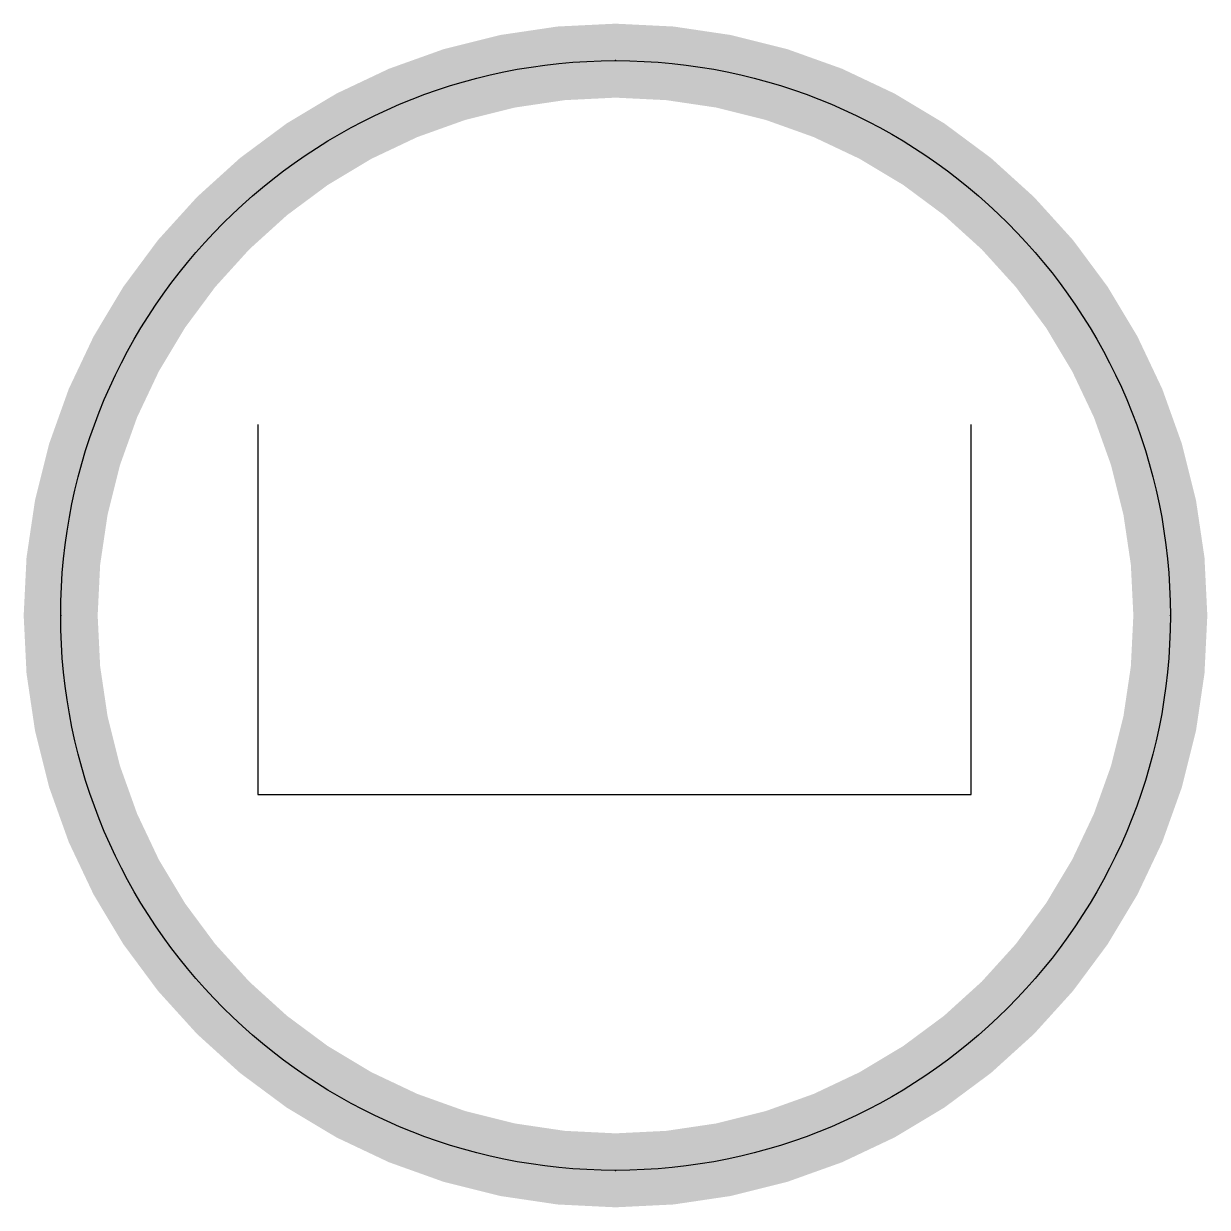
# Model space of a CAD drawing. Extents: x -161 to 161, y -161 to 161.
import ezdxf
from ezdxf.enums import TextEntityAlignment as Align

# ---------------------------------------------------------------- set-up
doc = ezdxf.new("R2010")
doc.units = 0
doc.header["$LTSCALE"] = 1000
doc.header["$MEASUREMENT"] = 0
doc.layers.add('EQUIP-安防', color=3, linetype='Continuous')
doc.styles.add('_TEL_DIM', font='SIMPLEX', dxfattribs={"width": 0.8, "height": 3.5, "bigfont": 'HZTXT'})

# ---------------------------------------------------------------- blocks, each defined once
blk = doc.blocks.new('$equip$00002621')
at = {"layer": 'EQUIP-安防', "color": 3}
for p, q in [((-0.19341, 0.10325), (-0.19341, -0.09682)), ((0.19238, -0.09682), (0.19238, 0.10325)), ((-0.19341, -0.09682), (0.19238, -0.09682))]:
    blk.add_line(p, q, dxfattribs=at)
at = {"layer": 'EQUIP-安防', "color": 3, "const_width": 0.04}
blk.add_lwpolyline([(-0.29998, 0.00002, 1), (0.30002, 0.00002, 1), (-0.29998, 0.00002, 0.702733)], format="xyb", dxfattribs=at)
at = {"layer": 'EQUIP-安防', "color": 3}
blk.add_circle((0.00002, 0.00002), 0.3, dxfattribs=at)
for p in [(0.00002, 0.30002), (-0.29998, 0.00002), (0.30002, 0.00002), (0.00002, -0.29998)]:
    blk.add_point(p, dxfattribs=at)
at = {"layer": 'EQUIP-安防', "color": 3, "style": '_TEL_DIM', "flags": 1}
blk.add_attdef('A', text='', height=0.000025, dxfattribs=at).set_placement((0, 0), align=Align.MIDDLE_CENTER)

msp = doc.modelspace()

# ---------------------------------------------------------------- block references
at = {"layer": 'EQUIP-安防', "xscale": 502.5075375075376, "yscale": 502.5075375075376, "zscale": 502.5075375075376}
msp.add_blockref('$equip$00002621', (0, 0), dxfattribs=at)

doc.saveas('drawing.dxf')
